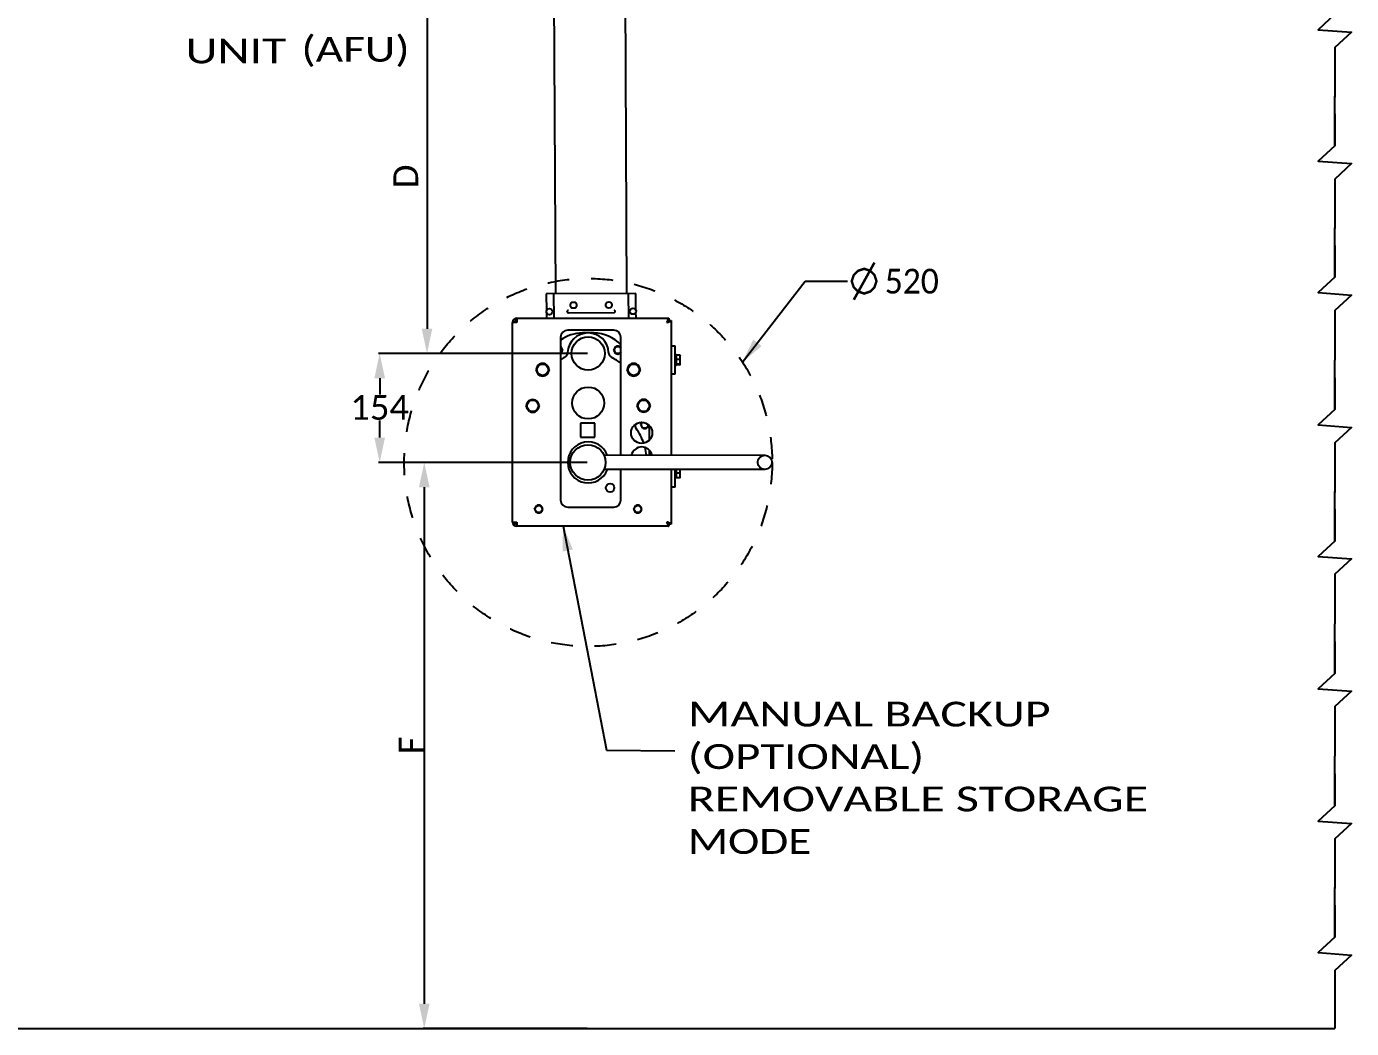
# Model space of a CAD drawing. Header units: millimetres. Extents: x 11802 to 19889, y -472 to 9054.
# Drawn here: x 13177 to 15049, y 1432 to 2848 of the extents above; entities that cross this region are included whole.
import ezdxf
from ezdxf.enums import TextEntityAlignment as Align

# ---------------------------------------------------------------- set-up
doc = ezdxf.new("R2010")
doc.units = ezdxf.units.MM
doc.header["$LTSCALE"] = 307.34
doc.header["$PDMODE"] = 3
doc.header["$PDSIZE"] = 8
doc.linetypes.add('DASHED', pattern=[0.2, 0.1, -0.1])
doc.layers.get('0').update_dxf_attribs({"linetype": 'CONTINUOUS'})
doc.layers.get('Defpoints').update_dxf_attribs({"linetype": 'CONTINUOUS'})
doc.styles.get("Standard").update_dxf_attribs({"font": 'calibri.ttf'})
doc.dimstyles.new('DIMSTYLE_1', dxfattribs={"dimtxt": 35, "dimasz": 35, "dimexe": 1.5, "dimexo": 1, "dimgap": 0.875, "dimtad": 1, "dimdsep": 46, "dimtxsty": 'Standard', "dimblk": '_FILLED', "dimblk1": '_FILLED', "dimblk2": '_FILLED', "dimcen": 0.09, "dimazin": 2, "dimtp": 0.01, "dimtm": 0.01, "dimtfac": 1, "dimtofl": 0, "dimtmove": 0, "dimatfit": 3, "dimldrblk": '_FILLED', "dimfxl": 1, "dimtolj": 1, "dimarcsym": 0})
doc.dimstyles.get("Standard").update_dxf_attribs({"dimtxt": 35, "dimasz": 35, "dimexe": 1.5, "dimexo": 1, "dimtad": 1, "dimdsep": 46, "dimtxsty": 'Standard', "dimblk": '_FILLED', "dimblk1": '_FILLED', "dimblk2": '_FILLED', "dimcen": 0.09, "dimazin": 2, "dimtol": 1, "dimtp": 0.01, "dimtm": 0.01, "dimtfac": 1, "dimtofl": 0, "dimtmove": 0, "dimatfit": 3, "dimldrblk": '_FILLED', "dimfxl": 1, "dimtolj": 1, "dimarcsym": 0})

# ---------------------------------------------------------------- blocks, each defined once
blk = doc.blocks.new('_FILLED')
at = {"color": 0, "linetype": 'ByBlock'}
blk.add_solid([(0, 0), (-1, 0.214), (-1, -0.214)], dxfattribs=at)
blk = doc.blocks.new('*D205')
at = {"color": 0, "linetype": 'Continuous', "lineweight": -2}
for p, q in [((13962.5, 3375.9), (13741.1, 3375.9)), ((13742.6, 3340.9), (13742.6, 2420.9)), ((13958.6, 2385.9), (13741.1, 2385.9))]:
    blk.add_line(p, q, dxfattribs=at)
at = {"layer": 'Defpoints', "color": 0}
for p in [(13963.5, 3375.9), (13742.6, 2385.9), (13959.6, 2385.9)]:
    blk.add_point(p, dxfattribs=at)
at = {"color": 0, "linetype": 'ByBlock', "lineweight": -2, "xscale": 35, "yscale": 35, "zscale": 35}
for p, rotation in [((13742.6, 3375.9), 90), ((13742.6, 2385.9), 270)]:
    blk.add_blockref('_FILLED', p, dxfattribs=dict(at, rotation=rotation))
at = {"color": 0, "insert": (13695.1, 2636.1), "char_height": 35, "attachment_point": 2, "rotation": 90, "line_spacing_factor": 0.9}
blk.add_mtext('\\A1;D', dxfattribs=at)
blk = doc.blocks.new('*D211')
at = {"color": 0, "linetype": 'Continuous', "lineweight": -2}
for p, q in [((13969.3, 2385.9), (13674.2, 2385.9)), ((13675.7, 2350.9), (13675.7, 2327.9)), ((13675.7, 2266.9), (13675.7, 2291.1)), ((13969, 2231.9), (13674.2, 2231.9))]:
    blk.add_line(p, q, dxfattribs=at)
at = {"layer": 'Defpoints', "color": 0}
for p in [(13970.3, 2385.9), (13675.7, 2231.9), (13970, 2231.9)]:
    blk.add_point(p, dxfattribs=at)
at = {"color": 0, "linetype": 'ByBlock', "lineweight": -2, "xscale": 35, "yscale": 35, "zscale": 35}
for p, rotation in [((13675.7, 2385.9), 90), ((13675.7, 2231.9), 270)]:
    blk.add_blockref('_FILLED', p, dxfattribs=dict(at, rotation=rotation))
at = {"color": 0, "insert": (13675.7, 2309.5), "char_height": 35, "attachment_point": 5}
blk.add_mtext('\\A1;\\A1;154', dxfattribs=at)
blk = doc.blocks.new('*D698')
at = {"color": 0, "linetype": 'Continuous', "lineweight": -2}
for p, q in [((13969, 2231.9), (13737.2, 2231.9)), ((13738.7, 2196.9), (13738.7, 1466.9)), ((13969, 1431.9), (13737.2, 1431.9))]:
    blk.add_line(p, q, dxfattribs=at)
at = {"layer": 'Defpoints', "color": 0}
for p in [(13970, 2231.9), (13738.7, 1431.9), (13970, 1431.9)]:
    blk.add_point(p, dxfattribs=at)
at = {"color": 0, "linetype": 'ByBlock', "lineweight": -2, "xscale": 35, "yscale": 35, "zscale": 35}
for p, rotation in [((13738.7, 2231.9), 90), ((13738.7, 1431.9), 270)]:
    blk.add_blockref('_FILLED', p, dxfattribs=dict(at, rotation=rotation))
at = {"color": 0, "insert": (13720.2, 1831.9), "char_height": 35, "attachment_point": 5, "rotation": 90}
blk.add_mtext('\\A1;\\A1;F', dxfattribs=at)

msp = doc.modelspace()

# ---------------------------------------------------------------- linework, layer by layer
at = {"color": 0, "linetype": 'Continuous'}
for p, q in [((13924.50392, 2470.04467), (13921.11629, 3150.05923)), ((14021.07714, 3158.16653), (14024.50268, 2470.54283)), ((14037.80251, 2470.60909), (13911.20408, 2469.97841)), ((13911.20408, 2469.97841), (13911.324, 2445.90766)), ((13922.17501, 2435.69338), (13922.00395, 2470.03221)), ((14027.00265, 2470.55529), (14027.17632, 2435.69338)), ((14037.92244, 2446.53604), (14037.80251, 2470.60909)), ((13869.45941, 2435.69646), (13869.45941, 2429.69338)), ((13869.45941, 2435.69338), (14084.45941, 2435.69338)), ((13911.33326, 2444.04911), (13911.37488, 2435.69338)), ((13940.82636, 2445.50702), (13940.82975, 2444.82568)), ((13942.33721, 2443.33318), (14006.9364, 2443.65499)), ((14008.42891, 2445.16244), (14008.42552, 2445.84378)), ((14037.97645, 2435.69338), (14037.93167, 2444.6828)), ((14084.45941, 2435.69338), (14084.45941, 2432.69338)), ((13869.45941, 2429.69338), (13863.45941, 2429.69338)), ((13863.45941, 2147.69338), (13863.45941, 2429.69338)), ((14006.45941, 2418.69338), (13941.45941, 2418.69338)), ((14084.45941, 2432.69338), (14087.45941, 2432.69338)), ((14087.45941, 2432.69338), (14087.45941, 2241.97998)), ((13931.45941, 2408.69338), (13931.45941, 2178.69338)), ((13978.26197, 2414.87841), (13962.28717, 2414.86669)), ((14016.45941, 2241.91524), (14016.45941, 2408.69338)), ((13931.45941, 2395.2933), (13934.19854, 2390.52729)), ((13934.19854, 2390.52729), (13931.45941, 2385.80453)), ((14006.38627, 2390.61154), (14009.28288, 2395.60583)), ((14009.26315, 2385.60585), (14006.38627, 2390.61154)), ((14015.03664, 2385.59446), (14009.26315, 2385.60585)), ((14009.28288, 2395.60583), (14015.05637, 2395.59444)), ((14016.45941, 2388.04758), (14015.03664, 2385.59446)), ((14015.05637, 2395.59444), (14016.45941, 2393.1532)), ((14087.45941, 2396.69338), (14093.45941, 2396.69338)), ((14093.45941, 2356.69338), (14093.45941, 2396.69338)), ((14093.45941, 2384.19338), (14095.25941, 2384.19338)), ((14095.25941, 2369.19339), (14095.25941, 2384.19338)), ((14099.97885, 2383.55958), (14095.25941, 2383.55958)), ((14100.55941, 2383.19338), (14100.53748, 2383.23137)), ((14100.55941, 2370.23115), (14100.55941, 2383.19338)), ((13896.67712, 2362.8253), (13901.29593, 2370.8253)), ((13901.29593, 2354.8253), (13896.67712, 2362.8253)), ((13901.29593, 2370.8253), (13910.53353, 2370.8253)), ((13910.53353, 2370.8253), (13915.15233, 2362.8253)), ((13915.15233, 2362.8253), (13910.53353, 2354.8253)), ((14025.47313, 2362.91983), (14030.09194, 2370.91983)), ((14030.09194, 2354.91983), (14025.47313, 2362.91983)), ((14030.09194, 2370.91983), (14039.32954, 2370.91983)), ((14039.32954, 2370.91983), (14043.94834, 2362.91983)), ((14043.94834, 2362.91983), (14039.32954, 2354.91983)), ((14093.45941, 2369.19338), (14095.25941, 2369.19338)), ((14099.97885, 2377.50131), (14095.25941, 2377.50131)), ((14099.97885, 2370.63512), (14095.25941, 2370.63512)), ((14099.97885, 2369.82719), (14095.25941, 2369.82719)), ((14100.55941, 2370.19338), (14100.55941, 2370.19477)), ((13910.53353, 2354.8253), (13901.29593, 2354.8253)), ((14039.32954, 2354.91983), (14030.09194, 2354.91983)), ((14093.45941, 2356.69338), (14087.45941, 2356.69338)), ((13882.71456, 2311.81504), (13887.33336, 2319.81504)), ((13887.33336, 2303.81504), (13882.71456, 2311.81504)), ((13887.33336, 2319.81504), (13896.57097, 2319.81504)), ((13896.57097, 2303.81504), (13887.33336, 2303.81504)), ((13896.57097, 2319.81504), (13901.18977, 2311.81504)), ((13901.18977, 2311.81504), (13896.57097, 2303.81504)), ((14039.51056, 2311.93012), (14044.12937, 2319.93012)), ((14044.12937, 2303.93012), (14039.51056, 2311.93012)), ((14044.12937, 2319.93012), (14053.36697, 2319.93012)), ((14053.36697, 2303.93012), (14044.12937, 2303.93012)), ((14053.36697, 2319.93012), (14057.98577, 2311.93012)), ((14057.98577, 2311.93012), (14053.36697, 2303.93012)), ((13979.70046, 2287.56231), (13959.70046, 2287.56231)), ((13959.70046, 2287.56231), (13959.70046, 2267.56231)), ((13979.70046, 2267.56231), (13979.70046, 2287.56231)), ((14044.55674, 2285.30267), (14046.51489, 2288.67887)), ((14047.43362, 2280.29698), (14044.55674, 2285.30267)), ((14055.893, 2284.91655), (14053.20711, 2280.28559)), ((13959.70046, 2267.56231), (13979.70046, 2267.56231)), ((14053.20711, 2280.28559), (14047.43362, 2280.29698)), ((14056.88377, 2263.42923), (14056.86869, 2283.97193)), ((14056.89953, 2241.95211), (14056.8944, 2248.94517)), ((14219.98275, 2242.10082), (13992.88963, 2241.89374)), ((14220.00099, 2222.10083), (13992.90748, 2221.89375)), ((14016.45941, 2178.69338), (14016.45941, 2221.91523)), ((14087.45941, 2221.97997), (14087.45941, 2144.69338)), ((14093.45941, 2196.69338), (14093.45941, 2221.98544)), ((14095.25941, 2209.19338), (14095.25941, 2221.98708)), ((14099.97885, 2216.69338), (14095.25941, 2216.69338)), ((14100.55941, 2210.19338), (14095.25941, 2210.19338)), ((14100.55941, 2210.19338), (14100.55941, 2221.99192)), ((14093.45941, 2196.69338), (14087.45941, 2196.69338)), ((13894.68376, 2165.93515), (13897.57051, 2170.93515)), ((13897.57051, 2160.93515), (13894.68376, 2165.93515)), ((13897.57051, 2170.93515), (13903.34401, 2170.93515)), ((13897.57051, 2160.93515), (13903.34401, 2160.93515)), ((13906.23076, 2165.93515), (13903.34401, 2170.93515)), ((13903.34401, 2160.93515), (13906.23076, 2165.93515)), ((13941.45941, 2168.69338), (14006.45941, 2168.69338)), ((14034.68376, 2165.93515), (14037.57051, 2170.93515)), ((14037.57051, 2160.93515), (14034.68376, 2165.93515)), ((14037.57051, 2170.93515), (14043.34401, 2170.93515)), ((14037.57051, 2160.93515), (14043.34401, 2160.93515)), ((14046.23076, 2165.93515), (14043.34401, 2170.93515)), ((14043.34401, 2160.93515), (14046.23076, 2165.93515)), ((13863.45941, 2147.69338), (13869.45941, 2147.69338)), ((13869.45941, 2147.69338), (13869.45941, 2141.69031)), ((14084.45941, 2141.69338), (13869.45941, 2141.69338)), ((14087.45941, 2144.69338), (14084.45941, 2144.69338)), ((14084.45941, 2144.69338), (14084.45941, 2141.69338))]:
    msp.add_line(p, q, dxfattribs=at)
for p, q in [((15025.60362, 2818.25417), (15025.60362, 2748.25417)), ((15025.60362, 2818.25417), (15025.60362, 2748.25417)), ((15025.60362, 2679.43211), (15025.60362, 2749.43211)), ((15025.60362, 2679.43211), (15025.60362, 2749.43211)), ((15025.60362, 2632.43211), (15025.60362, 2562.43211)), ((15025.60362, 2632.43211), (15025.60362, 2562.43211)), ((15025.60362, 2493.61006), (15025.60362, 2563.61006)), ((15025.60362, 2493.61006), (15025.60362, 2563.61006)), ((15025.60362, 2446.61006), (15025.60362, 2376.61006)), ((15025.60362, 2446.61006), (15025.60362, 2376.61006)), ((15025.60362, 2306.61006), (15025.60362, 2376.61006)), ((15025.60362, 2306.61006), (15025.60362, 2376.61006)), ((15025.60362, 2259.61006), (15025.60362, 2189.61006)), ((15025.60362, 2259.61006), (15025.60362, 2189.61006)), ((15025.60362, 2120.788), (15025.60362, 2190.788)), ((15025.60362, 2120.788), (15025.60362, 2190.788)), ((15025.60362, 2073.788), (15025.60362, 2003.788)), ((15025.60362, 2073.788), (15025.60362, 2003.788)), ((15025.60362, 1933.788), (15025.60362, 2003.788)), ((15025.60362, 1933.788), (15025.60362, 2003.788)), ((15025.60362, 1886.788), (15025.60362, 1816.788)), ((15025.60362, 1886.788), (15025.60362, 1816.788)), ((15025.60362, 1746.788), (15025.60362, 1816.788)), ((15025.60362, 1746.788), (15025.60362, 1816.788)), ((15025.60362, 1699.788), (15025.60362, 1629.788)), ((15025.60362, 1699.788), (15025.60362, 1629.788)), ((15025.60362, 1560.96594), (15025.60362, 1630.96594)), ((15025.60362, 1560.96594), (15025.60362, 1630.96594)), ((15025.60362, 1513.96594), (15025.60362, 1431.87286)), ((15025.60362, 1513.96594), (15025.60362, 1431.87286)), ((12025.60362, 1431.87286), (15025.60362, 1431.87286))]:
    msp.add_line(p, q)
for points in [[(15025.60362, 2910.24686), (15025.60362, 2865.25417), (15002.11702, 2843.47766), (15049.09022, 2840.03068), (15025.60362, 2818.25417), (15025.60362, 2749.43211)], [(15025.60362, 2910.24686), (15025.60362, 2865.25417), (15002.11702, 2843.47766), (15049.09022, 2840.03068), (15025.60362, 2818.25417), (15025.60362, 2749.43211)], [(15025.60362, 2724.4248), (15025.60362, 2679.43211), (15002.11702, 2657.6556), (15049.09022, 2654.20862), (15025.60362, 2632.43211), (15025.60362, 2563.61006)], [(15025.60362, 2724.4248), (15025.60362, 2679.43211), (15002.11702, 2657.6556), (15049.09022, 2654.20862), (15025.60362, 2632.43211), (15025.60362, 2563.61006)], [(15025.60362, 2538.60274), (15025.60362, 2493.61006), (15002.11702, 2471.83354), (15049.09022, 2468.38657), (15025.60362, 2446.61006), (15025.60362, 2377.788)], [(15025.60362, 2538.60274), (15025.60362, 2493.61006), (15002.11702, 2471.83354), (15049.09022, 2468.38657), (15025.60362, 2446.61006), (15025.60362, 2377.788)], [(15025.60362, 2351.60274), (15025.60362, 2306.61006), (15002.11702, 2284.83354), (15049.09022, 2281.38657), (15025.60362, 2259.61006), (15025.60362, 2190.788)], [(15025.60362, 2351.60274), (15025.60362, 2306.61006), (15002.11702, 2284.83354), (15049.09022, 2281.38657), (15025.60362, 2259.61006), (15025.60362, 2190.788)], [(15025.60362, 2165.78068), (15025.60362, 2120.788), (15002.11702, 2099.01149), (15049.09022, 2095.56451), (15025.60362, 2073.788), (15025.60362, 2004.96594)], [(15025.60362, 2165.78068), (15025.60362, 2120.788), (15002.11702, 2099.01149), (15049.09022, 2095.56451), (15025.60362, 2073.788), (15025.60362, 2004.96594)], [(15025.60362, 1978.78068), (15025.60362, 1933.788), (15002.11702, 1912.01149), (15049.09022, 1908.56451), (15025.60362, 1886.788), (15025.60362, 1817.96594)], [(15025.60362, 1978.78068), (15025.60362, 1933.788), (15002.11702, 1912.01149), (15049.09022, 1908.56451), (15025.60362, 1886.788), (15025.60362, 1817.96594)], [(15025.60362, 1791.78068), (15025.60362, 1746.788), (15002.11702, 1725.01149), (15049.09022, 1721.56451), (15025.60362, 1699.788), (15025.60362, 1630.96594)], [(15025.60362, 1791.78068), (15025.60362, 1746.788), (15002.11702, 1725.01149), (15049.09022, 1721.56451), (15025.60362, 1699.788), (15025.60362, 1630.96594)], [(15025.60362, 1605.95862), (15025.60362, 1560.96594), (15002.11702, 1539.18943), (15049.09022, 1535.74245), (15025.60362, 1513.96594), (15025.60362, 1431.87286)], [(15025.60362, 1605.95862), (15025.60362, 1560.96594), (15002.11702, 1539.18943), (15049.09022, 1535.74245), (15025.60362, 1513.96594), (15025.60362, 1431.87286)]]:
    msp.add_lwpolyline(points)
at = {"color": 0, "linetype": 'Continuous', "const_width": 3.5}
for points in [[(14345.7498, 2461.81135), (14374.91626, 2514.3114)], [(14342.83301, 2488.06137), (14345.7498, 2496.81138), (14351.58302, 2502.64461), (14360.33303, 2505.56139), (14369.08304, 2502.64461), (14374.91626, 2496.81138), (14377.83305, 2488.06137), (14374.91626, 2479.31136), (14369.08304, 2473.47797), (14360.33303, 2470.56135), (14351.58302, 2473.47797), (14345.7498, 2479.31136), (14342.83301, 2488.06137)]]:
    msp.add_lwpolyline(points, dxfattribs=at)
at = {"color": 0, "linetype": 'Continuous'}
msp.add_lwpolyline([(14007.20233, 2446.91629), (14007.22039, 2446.91374), (14007.24018, 2446.91075), (14007.25977, 2446.90756), (14007.27916, 2446.90419), (14007.29834, 2446.90065), (14007.3173, 2446.89694), (14007.33604, 2446.89307), (14007.35454, 2446.88905), (14007.3728, 2446.88488), (14007.39082, 2446.88058), (14007.40858, 2446.87614), (14007.42609, 2446.87158), (14007.44335, 2446.8669), (14007.46032, 2446.86211), (14007.47703, 2446.85723), (14007.49346, 2446.85225), (14007.50961, 2446.84719), (14007.52552, 2446.84203), (14007.54116, 2446.8368), (14007.5564, 2446.83155), (14007.57128, 2446.82627), (14007.58576, 2446.82098), (14007.59969, 2446.81575), (14007.613, 2446.81063), (14007.62578, 2446.80559), (14007.63801, 2446.80065)], dxfattribs=at)
at = {"color": 0, "linetype": 'DASHED'}
msp.add_circle((13970.40888, 2231.8726), 260, dxfattribs=at)
at = {"color": 0, "linetype": 'Continuous'}
for centre, radius in [((13949.58331, 2454.16941), 4.4), ((13999.58269, 2454.41849), 4.4), ((13915.62857, 2445.00014), 4.4), ((14033.62711, 2445.58798), 4.4), ((13970.29585, 2385.87256), 23.5), ((13905.91473, 2362.8253), 8), ((14034.71074, 2362.91983), 8), ((13970.34723, 2315.87258), 22.5), ((13891.95216, 2311.81504), 8), ((14048.74817, 2311.93012), 8), ((14045.95941, 2273.69338), 15), ((13969.99197, 2231.87286), 25), ((14219.99187, 2232.10083), 10), ((14001.2737, 2196.03185), 6), ((13900.45726, 2165.93515), 5), ((14040.45726, 2165.93515), 5)]:
    msp.add_circle(centre, radius, dxfattribs=at)
for centre, radius, start, end in [((13869.45941, 2429.69338), 6, 90, 180), ((13942.32973, 2444.83316), 1.5, 180.2854283, 270.2854283), ((13942.32674, 2445.43315), 1.17803, 109.23847504, 180.2854283), ((14006.92893, 2445.15497), 1.5, 270.2854283, 0.2854283), ((14006.88209, 2445.72785), 1.23337, 47.88894955, 57.63927736), ((13869.45941, 2429.69338), 3, 90, 180), ((13941.45941, 2408.69338), 10, 90, 180), ((14006.45941, 2408.69338), 10, 0, 90), ((13962.32533, 2362.8667), 52, 90.04205345, 126.42258451), ((13970.29585, 2385.87256), 29, 2.37932971, 177.7047772), ((13978.30013, 2362.87843), 52, 42.77368841, 90.04205345), ((13970.34723, 2315.87258), 72.5, 117.3804499, 122.43986368), ((13928.42505, 2390.53869), 5, 307.36405171, 52.63384266), ((13928.42505, 2390.53869), 5.5, 305.30009051, 354.47581431), ((13928.42505, 2390.53869), 5.5, 5.29754678, 54.47383619), ((13933.32554, 2387.35435), 8, 297.3804499, 357.70477719), ((14007.26395, 2387.40862), 8, 182.37932971, 242.703657), ((13970.34723, 2315.87258), 72.5, 50.50019867, 62.703657), ((14012.15976, 2390.60015), 5.5, 185.29785015, 234.47415157), ((14012.15976, 2390.60015), 5.5, 125.30032853, 174.47606889), ((14012.15976, 2390.60015), 5, 30.66885095, 329.32382076), ((14012.15976, 2390.60015), 5.5, 245.29929968, 294.47535056), ((14012.15976, 2390.60015), 5.5, 65.29929968, 114.47535056), ((14012.15976, 2390.60015), 5.5, 305.30032853, 321.43626936), ((14012.15976, 2390.60015), 5.5, 38.56178275, 54.47415157), ((13905.91473, 2362.8253), 9, 122.76157838, 177.23586086), ((13905.91473, 2362.8253), 9, 182.76390601, 237.23881346), ((13905.91473, 2362.8253), 9, 62.76224193, 117.23826998), ((13905.91473, 2362.8253), 9, 2.76390601, 57.23881346), ((13905.91473, 2362.8253), 9, 302.76157838, 357.23586086), ((14034.71074, 2362.91983), 9, 122.76166832, 177.23618037), ((14034.71074, 2362.91983), 9, 182.76414928, 237.23910568), ((14034.71074, 2362.91983), 9, 62.76244066, 117.2386858), ((14034.71074, 2362.91983), 9, 2.76414928, 57.23910568), ((14034.71074, 2362.91983), 9, 302.76166832, 357.23618037), ((13905.91473, 2362.8253), 9, 242.76224193, 297.23826998), ((14034.71074, 2362.91983), 9, 242.76244066, 297.2386858), ((13891.95216, 2311.81504), 9, 182.76387444, 237.23878643), ((13891.95216, 2311.81504), 9, 122.76156389, 177.23583143), ((13891.95216, 2311.81504), 9, 62.76221539, 117.2382298), ((13891.95216, 2311.81504), 9, 242.76221539, 297.2382298), ((13891.95216, 2311.81504), 9, 2.76387444, 57.23878643), ((13891.95216, 2311.81504), 9, 302.76156389, 357.23583143), ((14048.74817, 2311.93012), 9, 122.76167334, 177.23622037), ((14048.74817, 2311.93012), 9, 182.76417053, 237.23914215), ((14048.74817, 2311.93012), 9, 62.76245726, 117.23873597), ((14048.74817, 2311.93012), 9, 242.76245726, 297.23873597), ((14048.74817, 2311.93012), 9, 2.76417054, 57.23914215), ((14048.74817, 2311.93012), 9, 302.76167334, 357.23622036), ((14044.54384, 2284.64578), 8, 174.5690677, 215.44526936), ((14050.33023, 2285.29128), 5.5, 185.29796883, 234.47431714), ((14050.33023, 2285.29128), 5.5, 141.95719059, 174.47620593), ((14050.33023, 2285.29128), 5, 137.40637857, 1.24681742), ((14050.33023, 2285.29128), 5.5, 305.30041621, 354.47620593), ((13970.40888, 2231.8726), 83, 19.0620144, 35.44526936), ((14050.33023, 2285.29128), 5.5, 245.29942738, 294.47555345), ((13970.40888, 2231.8726), 29, 20.23691133, 339.87118241), ((14045.95941, 2238.69338), 15, 12.57003217, 167.53450481), ((13970.40888, 2231.8726), 83, 6.97296535, 14.68844982), ((13941.45941, 2178.69338), 10, 180, 270), ((14006.45941, 2178.69338), 10, 270, 0), ((13900.45726, 2165.93515), 5.5, 125.41332967, 174.58905324), ((13900.45726, 2165.93515), 5.5, 185.41083335, 234.58711933), ((13900.45726, 2165.93515), 5.5, 65.41227714, 114.58829647), ((13900.45726, 2165.93515), 5.5, 245.41227714, 294.58829647), ((13900.45726, 2165.93515), 5.5, 5.41083335, 54.58711933), ((13900.45726, 2165.93515), 5.5, 305.41332967, 354.58905324), ((14040.45726, 2165.93515), 5.5, 125.41332967, 174.58905324), ((14040.45726, 2165.93515), 5.5, 185.41083335, 234.58711933), ((14040.45726, 2165.93515), 5.5, 65.41227714, 114.58829647), ((14040.45726, 2165.93515), 5.5, 245.41227714, 294.58829647), ((14040.45726, 2165.93515), 5.5, 5.41083335, 54.58711933), ((14040.45726, 2165.93515), 5.5, 305.41332968, 354.58905324), ((13869.45941, 2147.69338), 6, 180, 270), ((13869.45941, 2147.69338), 3, 180, 270)]:
    msp.add_arc(centre, radius, start, end, dxfattribs=at)
for points, knots in [([(13941.15271, 2445.4273), (13941.11602, 2445.43586), (13941.04987, 2445.45663), (13940.97148, 2445.45282), (13940.91349, 2445.47904), (13940.87147, 2445.42256), (13940.88603, 2445.35712), (13940.87721, 2445.28526), (13940.88023, 2445.25082), (13940.86686, 2445.21151), (13940.85166, 2445.28298), (13940.84356, 2445.36062), (13940.84706, 2445.47636), (13940.82971, 2445.72213), (13940.8262, 2445.5379), (13940.82646, 2445.48637)], [0, 0, 0, 0, 0.1047705604, 0.1878146245, 0.2237309614, 0.2587957328, 0.3510065593, 0.4067212233, 0.4503172503, 0.465232899, 0.4875543223, 0.5760959789, 0.7494824536, 0.8566820525, 1, 1, 1, 1]), ([(13942.32062, 2446.66345), (13942.32277, 2446.63375), (13942.22666, 2446.61342), (13942.11261, 2446.59506), (13942.00213, 2446.57177), (13941.93846, 2446.54573)], [0, 0, 0, 0, 0.2214597563, 0.4884075338, 1, 1, 1, 1]), ([(14008.10125, 2445.76082), (14008.14551, 2445.77729), (14008.22685, 2445.79655), (14008.31947, 2445.79469), (14008.37556, 2445.81618), (14008.40154, 2445.80075), (14008.42558, 2445.83122), (14008.42562, 2445.82313)], [0, 0, 0, 0, 0.4262012518, 0.736656978, 0.8480031268, 0.9269683157, 1, 1, 1, 1]), ([(14084.45941, 2435.69338), (14084.03168, 2435.69338), (14083.11327, 2434.51666), (14082.73687, 2433.44833), (14082.45941, 2432.69338)], [0, 0, 0, 0, 0.3471706002, 1, 1, 1, 1]), ([(14081.45941, 2429.69338), (14081.92449, 2430.42393), (14082.61778, 2431.6234), (14083.87994, 2432.69338), (14084.45941, 2432.69338)], [0, 0, 0, 0, 0.5991197949, 1, 1, 1, 1]), ([(14084.45941, 2432.69338), (14084.45941, 2432.11391), (14083.38942, 2430.85175), (14082.18996, 2430.15846), (14081.45941, 2429.69338)], [0, 0, 0, 0, 0.400880206, 1, 1, 1, 1]), ([(14082.45941, 2432.69338), (14082.37353, 2432.45971), (14082.0223, 2431.46569), (14081.70364, 2430.46065), (14081.45941, 2429.69338)], [0, 0, 0, 0, 0.2361641703, 1, 1, 1, 1]), ([(14081.45941, 2429.69338), (14081.72012, 2429.77637), (14082.72443, 2430.09634), (14083.72679, 2430.42413), (14084.45941, 2430.69338)], [0, 0, 0, 0, 0.2595489809, 1, 1, 1, 1]), ([(14084.45941, 2430.69338), (14085.21435, 2430.97084), (14086.28268, 2431.34725), (14087.45941, 2432.26565), (14087.45941, 2432.69338)], [0, 0, 0, 0, 0.6528294002, 1, 1, 1, 1]), ([(14099.97885, 2383.55958), (14100.10315, 2383.51323), (14100.3005, 2383.43105), (14100.4948, 2383.30534), (14100.53746, 2383.23137)], [0, 0, 0, 0, 0.6084076816, 1, 1, 1, 1]), ([(14100.55941, 2380.53045), (14100.55941, 2381.04343), (14100.44692, 2382.07751), (14100.15363, 2383.07089), (14099.97885, 2383.55958)], [0, 0, 0, 0, 0.4970842239, 1, 1, 1, 1]), ([(14099.97885, 2377.50131), (14100.15363, 2377.99001), (14100.44693, 2378.98338), (14100.55941, 2380.01746), (14100.55941, 2380.53045)], [0, 0, 0, 0, 0.502915936, 1, 1, 1, 1]), ([(14100.55941, 2374.06822), (14100.55941, 2374.93897), (14100.38837, 2376.10564), (14100.06679, 2377.22265), (14099.97885, 2377.50131)], [0, 0, 0, 0, 0.7487368049, 1, 1, 1, 1]), ([(14099.97885, 2370.63512), (14100.06679, 2370.91378), (14100.38838, 2372.03079), (14100.55941, 2373.19746), (14100.55941, 2374.06822)], [0, 0, 0, 0, 0.2512633429, 1, 1, 1, 1]), ([(14100.55528, 2370.26391), (14100.5343, 2370.3474), (14100.32162, 2370.501), (14100.11601, 2370.58397), (14099.97885, 2370.63512)], [0, 0, 0, 0, 0.3703251551, 1, 1, 1, 1]), ([(14099.97885, 2369.82719), (14100.10315, 2369.87354), (14100.3005, 2369.95572), (14100.4948, 2370.08143), (14100.53746, 2370.15539)], [0, 0, 0, 0, 0.6084076816, 1, 1, 1, 1]), ([(14099.97885, 2216.69338), (14100.15408, 2217.21908), (14100.44756, 2218.28723), (14100.55941, 2219.39337), (14100.55941, 2219.94338)], [0, 0, 0, 0, 0.5018624544, 1, 1, 1, 1]), ([(14100.55941, 2213.44338), (14100.55941, 2213.9934), (14100.44755, 2215.09954), (14100.15408, 2216.16769), (14099.97885, 2216.69338)], [0, 0, 0, 0, 0.4981376696, 1, 1, 1, 1]), ([(14099.97885, 2210.19338), (14100.15408, 2210.71908), (14100.44756, 2211.78723), (14100.55941, 2212.89337), (14100.55941, 2213.44338)], [0, 0, 0, 0, 0.5018624544, 1, 1, 1, 1]), ([(14084.45831, 2144.69338), (14083.8789, 2144.69391), (14082.61769, 2145.76392), (14081.92435, 2146.96306), (14081.45941, 2147.69338)], [0, 0, 0, 0, 0.4009309307, 1, 1, 1, 1]), ([(14081.45941, 2147.69338), (14082.18996, 2147.2283), (14083.38942, 2146.53501), (14084.45941, 2145.27285), (14084.45941, 2144.69338)], [0, 0, 0, 0, 0.5991197949, 1, 1, 1, 1]), ([(14081.45941, 2147.69338), (14081.54239, 2147.43268), (14081.86236, 2146.42836), (14082.19016, 2145.426), (14082.45941, 2144.69338)], [0, 0, 0, 0, 0.2595489809, 1, 1, 1, 1]), ([(14084.45941, 2146.69338), (14084.22574, 2146.77926), (14083.23171, 2147.13049), (14082.22668, 2147.44915), (14081.45941, 2147.69338)], [0, 0, 0, 0, 0.2361641703, 1, 1, 1, 1]), ([(14082.45941, 2144.69338), (14082.73687, 2143.93844), (14083.11327, 2142.87011), (14084.03168, 2141.69338), (14084.45941, 2141.69338)], [0, 0, 0, 0, 0.6528294002, 1, 1, 1, 1]), ([(14087.45941, 2144.69338), (14087.45941, 2145.12111), (14086.28268, 2146.03952), (14085.21435, 2146.41592), (14084.45941, 2146.69338)], [0, 0, 0, 0, 0.3471706002, 1, 1, 1, 1])]:
    msp.add_open_spline(points, degree=3, knots=knots, dxfattribs=at)
for points in [[(14006.91981, 2446.98527), (14007.02778, 2446.9501), (14007.1431, 2446.94095), (14007.25107, 2446.90579)], [(14007.26066, 2446.90263), (14007.35911, 2446.86975), (14007.45457, 2446.82524), (14007.54225, 2446.76967)], [(14007.70915, 2446.64282), (14007.94784, 2446.42687), (14008.10355, 2446.08328), (14008.10356, 2445.76139)], [(14100.53746, 2370.15539), (14100.5506, 2370.17817), (14100.55941, 2370.20486), (14100.55941, 2370.23115)], [(14100.55941, 2370.23115), (14100.55941, 2370.24216), (14100.55797, 2370.25323), (14100.55528, 2370.26391)], [(14100.55941, 2219.94338), (14100.55941, 2220.63088), (14100.47148, 2221.32147), (14100.31867, 2221.99177)]]:
    msp.add_open_spline(points, degree=3, dxfattribs=at)

# ---------------------------------------------------------------- texts
at = {"color": 0, "linetype": 'Continuous', "lineweight": 30}
for s, width, p, p2 in [('UNIT', 1.273211, (13401.33513, 2795.90416), (13543.59194, 2795.90416)), ('(AFU)', 1.213736, (13565.03533, 2798.24783), (13718.03144, 2798.24783))]:
    msp.add_text(s, height=35, dxfattribs=dict(at, width=width)).set_placement(p, p2, align=Align.FIT)
at = {"color": 0, "linetype": 'Continuous'}
for s, width, p, p2 in [('520', 0.911286, (14389.49971, 2470.56132), (14465.90049, 2470.56132)), ('MANUAL BACKUP', 1.27734, (14111.15649, 1858.68219), (14623.84132, 1858.68219)), ('(OPTIONAL)', 1.253892, (14111.15649, 1798.68219), (14445.16427, 1798.68219)), ('REMOVABLE STORAGE', 1.279053, (14111.15649, 1738.68219), (14761.58451, 1738.68219)), ('MODE', 1.20747, (14111.15649, 1678.68219), (14285.6312, 1678.68219))]:
    msp.add_text(s, height=35, dxfattribs=dict(at, width=width)).set_placement(p, p2, align=Align.FIT)

# ---------------------------------------------------------------- dimensions: what is measured, and where the dimension line sits
dim = msp.add_linear_dim(base=(13742.59653, 2385.87582), p1=(13963.492, 3375.87267), p2=(13959.64586, 2385.87582), angle=270, text='D', dimstyle='DIMSTYLE_1', dxfattribs=at)
dim.commit()
dim.dimension.update_dxf_attribs({"geometry": '*D205', "text_midpoint": (13742.59653, 2636.10526), "dimtype": 160})
dim = msp.add_linear_dim(base=(13675.66099, 2231.87286), p1=(13970.29585, 2385.87256), p2=(13969.99197, 2231.87286), angle=90, text='\\A1;154', dimstyle='Standard', override={"dimtad": 0, "dimtih": 1, "dimtoh": 1, "dimdec": 4, "dimzin": 0, "dimtxsty": 'Standard', "dimcen": 53.46, "dimadec": 0, "dimazin": 0, "dimtdec": 4, "dimtzin": 0}, dxfattribs=at)
dim.commit()
dim.dimension.update_dxf_attribs({"geometry": '*D211', "text_midpoint": (13675.66099, 2309.49771), "dimtype": 160})
dim = msp.add_linear_dim(base=(13738.65177, 1431.87286), p1=(13969.99197, 2231.87286), p2=(13969.99197, 1431.87286), angle=90, text='\\A1;F', dimstyle='DIMSTYLE_1', override={"dimtxsty": 'Standard', "dimldrblk": '_FILLED'}, dxfattribs=at)
dim.commit()
dim.dimension.update_dxf_attribs({"geometry": '*D698', "text_midpoint": (13720.196, 1831.87286)})

# ---------------------------------------------------------------- leaders
for points in [[(14188.10272, 2373.26841), (14276.99971, 2488.06132), (14336.99971, 2488.06132)], [(13934.81566, 2141.69338), (13996.02728, 1825.08707), (14092.68617, 1824.08562)]]:
    msp.add_leader(points, dimstyle='Standard', override={"dimtad": 0}, dxfattribs=at)

doc.saveas('drawing.dxf')
